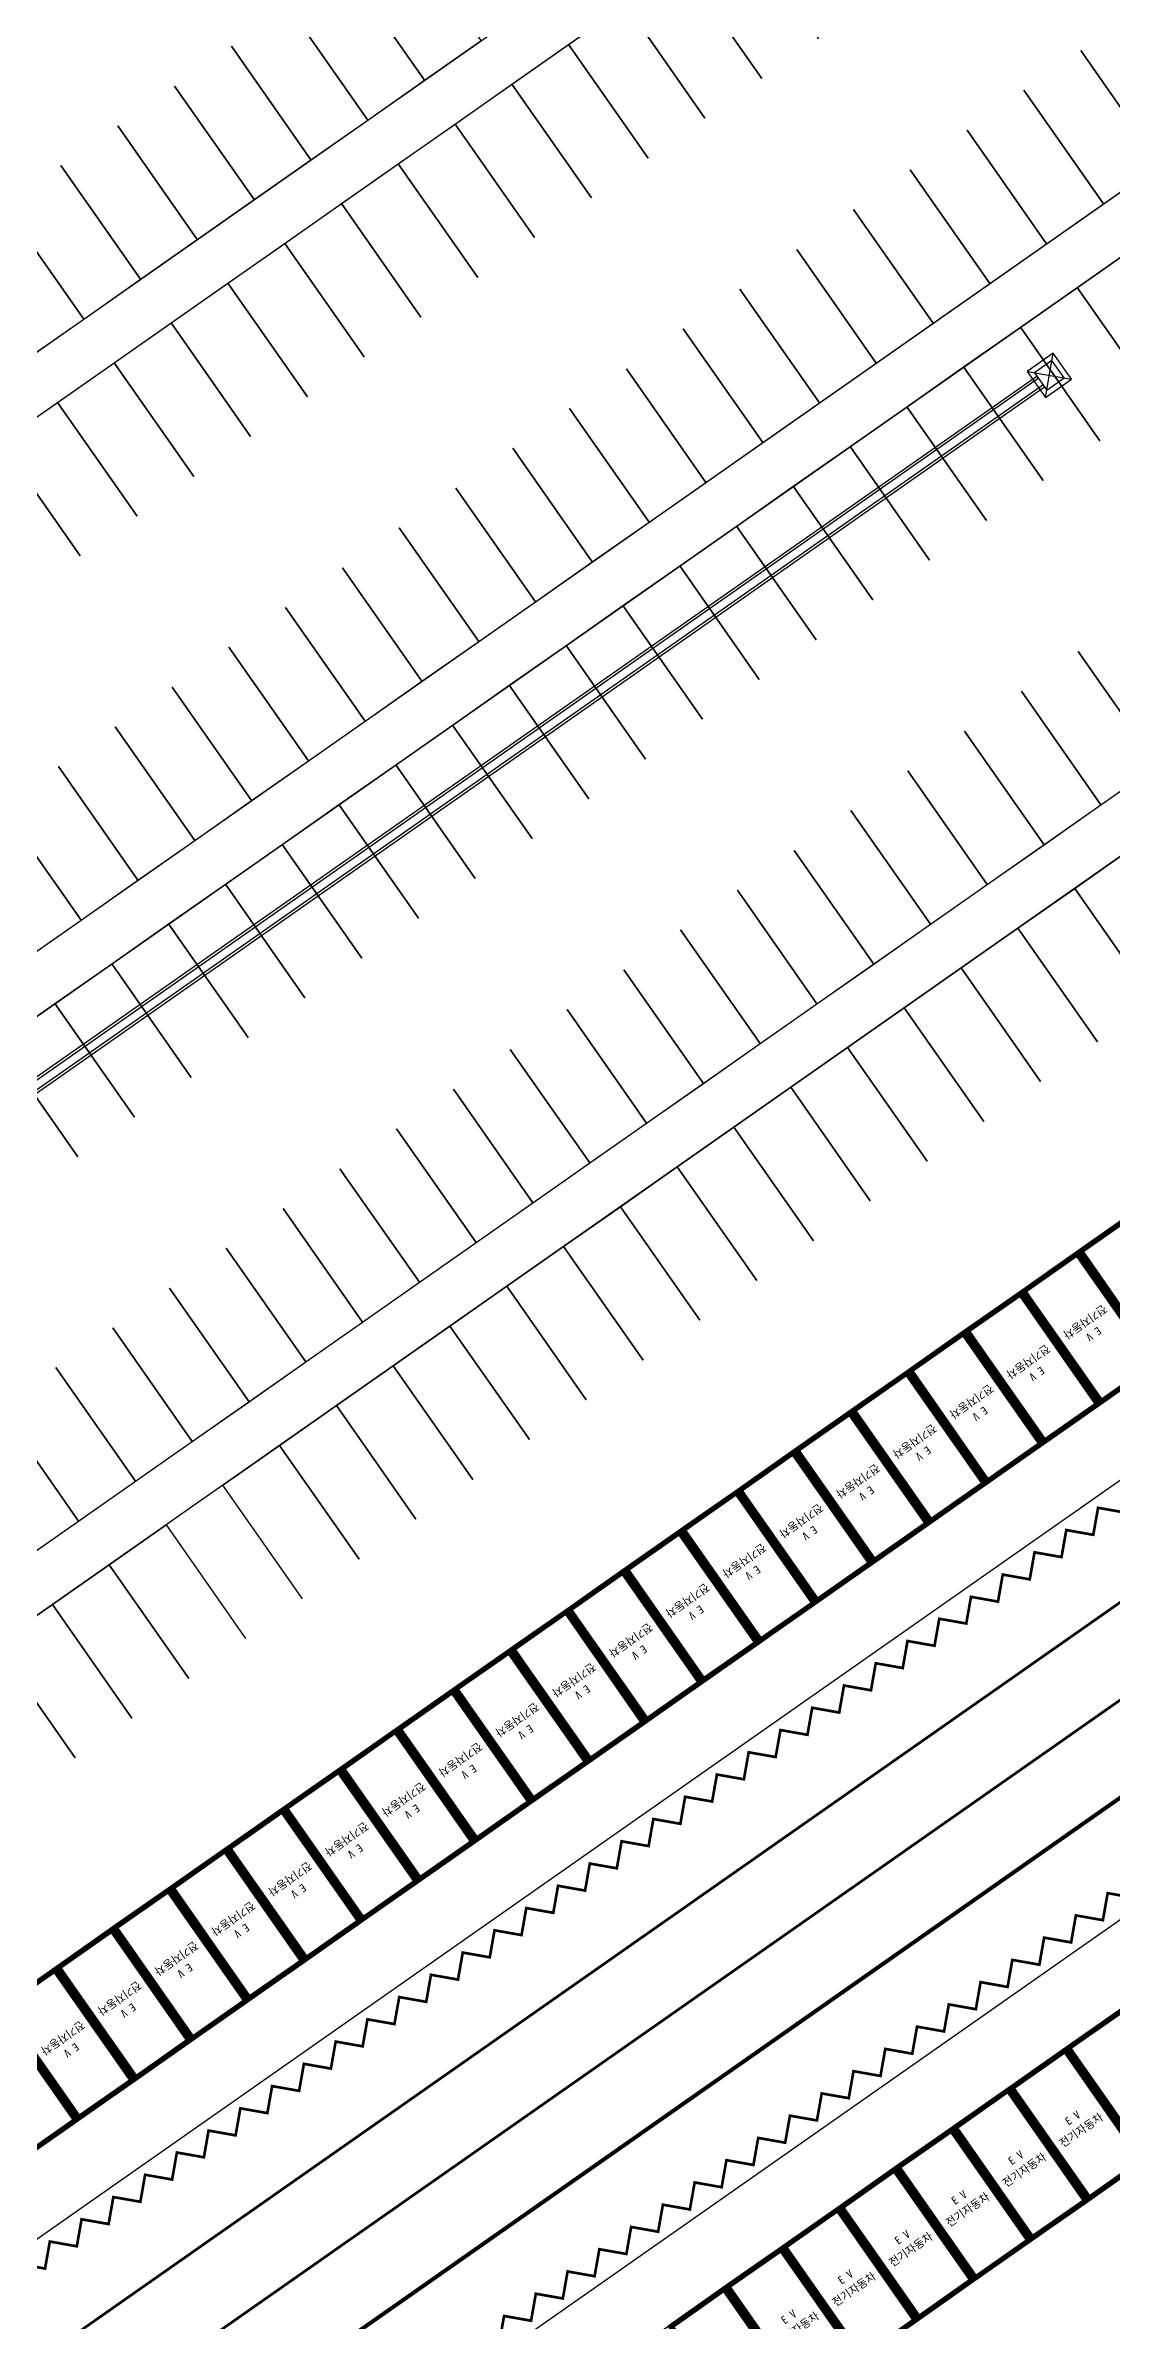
# Model space of a CAD drawing. Header units: millimetres. Extents: x 152904052 to 153933663, y 538271515 to 539240469.
# Drawn here: x 153229752 to 153269729, y 538655400 to 538740678 of the extents above; entities that cross this region are included whole.
import ezdxf
from ezdxf.enums import TextEntityAlignment as Align

# ---------------------------------------------------------------- set-up
doc = ezdxf.new("R2010")
doc.units = ezdxf.units.MM
doc.layers.add('SCHM', color=9, linetype='Continuous')
doc.styles.add('IIAC FONT', font='GulimChe.ttf')

msp = doc.modelspace()

# ---------------------------------------------------------------- linework, layer by layer
at = {"layer": 'SCHM'}
for p, q in [((153267248.1, 538727477.6), (153267542.8, 538729148.9)), ((153267248.1, 538727477.6), (153267542.8, 538729148.9)), ((153225966.8, 538699609.8), (153266924.4, 538728288.6)), ((153266559.8, 538728460.6), (153268231.1, 538728165.9)), ((153266559.8, 538728460.6), (153268231.1, 538728165.9)), ((153226253.5, 538699200.2), (153267211.2, 538727879.1))]:
    msp.add_line(p, q, dxfattribs=at)
at = {"layer": 'SCHM', "ltscale": 10}
for p, q in [((153226024.1, 538699527.9), (153266981.7, 538728206.7)), ((153226196.2, 538699282.2), (153267153.8, 538727961))]:
    msp.add_line(p, q, dxfattribs=at)
at = {"layer": 'SCHM', "ltscale": 0.0008}
for points in [[(153274928.2, 538758613.7), (153153529.8, 538673609.6), (153155666.4, 538670558.3, -1), (153153413.7, 538668980.9), (153147993.4, 538676721.9, -1), (153150246.1, 538678299.3), (153152382.7, 538675247.9), (153273781, 538760252), (153271587.1, 538763385.2, -1), (153273839.8, 538764962.6), (153279374.8, 538757057.7, -1), (153277122.1, 538755480.4)], [(153284355, 538750355.2, 0.3462784), (153282657, 538750450.1), (153282432.8, 538750293.1, 0.4142136), (153282095.2, 538748378.1), (153284334.8, 538745179.6), (153162936.5, 538660175.5), (153160799.9, 538663226.9, 1), (153158547.2, 538661649.5), (153163967.5, 538653908.6, 1), (153166220.2, 538655485.9), (153164083.6, 538658537.2), (153285482, 538743541.3), (153287675.9, 538740408, 0.4142136), (153289590.9, 538740070.3), (153291743.4, 538741577.5, 0.4855768), (153291864, 538743735.2)], [(153298493.2, 538730189.6), (153174637.4, 538643464.8), (153176774, 538640413.5, -1), (153174521.4, 538638836.2), (153169101.1, 538646577.1, -1), (153171353.7, 538648154.5), (153173490.3, 538645103.1), (153297346.1, 538731827.9), (153295152.2, 538734961.1, -1), (153297404.8, 538736538.5), (153302939.8, 538728633.7, -1), (153300687.2, 538727056.3)]]:
    msp.add_lwpolyline(points, format="xyb", close=True, dxfattribs=at)
at = {"layer": 'SCHM'}
for points in [[(153240981.3, 538743633.4), (153243963.9, 538739373.8), (153246093.7, 538740865.1), (153243111.1, 538745124.7)], [(153256612.8, 538739441.1), (153253630.2, 538743700.7), (153255760, 538745192), (153258742.6, 538740932.4)], [(153238851.5, 538742142.1), (153241834.1, 538737882.5), (153243963.9, 538739373.8), (153240981.3, 538743633.4)], [(153254483, 538737949.8), (153251500.4, 538742209.4), (153253630.2, 538743700.7), (153256612.8, 538739441.1)], [(153236721.7, 538740650.8), (153239704.3, 538736391.2), (153241834.1, 538737882.5), (153238851.5, 538742142.1)], [(153252353.2, 538736458.5), (153249370.6, 538740718.1), (153251500.4, 538742209.4), (153254483, 538737949.8)], [(153268573.5, 538740491.4), (153271556, 538736231.8), (153273685.8, 538737723.1), (153270703.2, 538741982.7)], [(153234591.9, 538739159.5), (153237574.5, 538734899.9), (153239704.3, 538736391.2), (153236721.7, 538740650.8)], [(153250223.4, 538734967.2), (153247240.8, 538739226.8), (153249370.6, 538740718.1), (153252353.2, 538736458.5)], [(153266443.7, 538739000.1), (153269426.3, 538734740.5), (153271556, 538736231.8), (153268573.5, 538740491.4)], [(153232462.1, 538737668.2), (153235444.7, 538733408.6), (153237574.5, 538734899.9), (153234591.9, 538739159.5)], [(153248093.6, 538733475.9), (153245111, 538737735.5), (153247240.8, 538739226.8), (153250223.4, 538734967.2)], [(153264313.9, 538737508.8), (153267296.5, 538733249.2), (153269426.3, 538734740.5), (153266443.7, 538739000.1)], [(153230332.3, 538736176.9), (153233314.9, 538731917.3), (153235444.7, 538733408.6), (153232462.1, 538737668.2)], [(153245963.8, 538731984.6), (153242981.2, 538736244.2), (153245111, 538737735.5), (153248093.6, 538733475.9)], [(153262184.1, 538736017.5), (153265166.7, 538731757.9), (153267296.5, 538733249.2), (153264313.9, 538737508.8)], [(153228202.5, 538734685.6), (153231185.1, 538730426), (153233314.9, 538731917.3), (153230332.3, 538736176.9)], [(153243834, 538730493.3), (153240851.4, 538734752.9), (153242981.2, 538736244.2), (153245963.8, 538731984.6)], [(153260054.3, 538734526.2), (153263036.9, 538730266.6), (153265166.7, 538731757.9), (153262184.1, 538736017.5)], [(153226072.7, 538733194.3), (153229055.3, 538728934.7), (153231185.1, 538730426), (153228202.5, 538734685.6)], [(153241704.2, 538729002), (153238721.6, 538733261.6), (153240851.4, 538734752.9), (153243834, 538730493.3)], [(153257924.5, 538733034.9), (153260907.1, 538728775.3), (153263036.9, 538730266.6), (153260054.3, 538734526.2)], [(153239574.4, 538727510.7), (153236591.9, 538731770.3), (153238721.6, 538733261.6), (153241704.2, 538729002)], [(153271426.2, 538727351.3), (153268443.6, 538731610.9), (153270573.4, 538733102.2), (153273556, 538728842.6)], [(153255794.7, 538731543.6), (153258777.3, 538727284), (153260907.1, 538728775.3), (153257924.5, 538733034.9)], [(153237444.7, 538726019.4), (153234462.1, 538730279), (153236591.9, 538731770.3), (153239574.4, 538727510.7)], [(153253664.9, 538730052.3), (153256647.5, 538725792.7), (153258777.3, 538727284), (153255794.7, 538731543.6)], [(153269296.4, 538725860), (153266313.8, 538730119.6), (153268443.6, 538731610.9), (153271426.2, 538727351.3)], [(153235314.9, 538724528.1), (153232332.3, 538728787.7), (153234462.1, 538730279), (153237444.7, 538726019.4)], [(153251535.1, 538728561), (153254517.7, 538724301.4), (153256647.5, 538725792.7), (153253664.9, 538730052.3)], [(153267166.6, 538724368.7), (153264184, 538728628.3), (153266313.8, 538730119.6), (153269296.4, 538725860)], [(153233185.1, 538723036.8), (153230202.5, 538727296.4), (153232332.3, 538728787.7), (153235314.9, 538724528.1)], [(153249405.3, 538727069.7), (153252387.9, 538722810.1), (153254517.7, 538724301.4), (153251535.1, 538728561)], [(153265036.8, 538722877.4), (153262054.2, 538727137), (153264184, 538728628.3), (153267166.6, 538724368.7)], [(153231055.3, 538721545.5), (153228072.7, 538725805.1), (153230202.5, 538727296.4), (153233185.1, 538723036.8)], [(153262907, 538721386.1), (153259924.4, 538725645.7), (153262054.2, 538727137), (153265036.8, 538722877.4)], [(153247275.5, 538725578.4), (153250258.1, 538721318.8), (153252387.9, 538722810.1), (153249405.3, 538727069.7)], [(153228925.5, 538720054.2), (153225942.9, 538724313.8), (153228072.7, 538725805.1), (153231055.3, 538721545.5)], [(153245145.7, 538724087.1), (153248128.3, 538719827.5), (153250258.1, 538721318.8), (153247275.5, 538725578.4)], [(153260777.2, 538719894.8), (153257794.6, 538724154.4), (153259924.4, 538725645.7), (153262907, 538721386.1)], [(153243015.9, 538722595.8), (153245998.5, 538718336.2), (153248128.3, 538719827.5), (153245145.7, 538724087.1)], [(153258647.4, 538718403.5), (153255664.8, 538722663.1), (153257794.6, 538724154.4), (153260777.2, 538719894.8)], [(153240886.1, 538721104.5), (153243868.7, 538716844.9), (153245998.5, 538718336.2), (153243015.9, 538722595.8)], [(153256517.6, 538716912.2), (153253535, 538721171.8), (153255664.8, 538722663.1), (153258647.4, 538718403.5)], [(153254387.8, 538715420.9), (153251405.2, 538719680.5), (153253535, 538721171.8), (153256517.6, 538716912.2)], [(153238756.3, 538719613.2), (153241738.9, 538715353.6), (153243868.7, 538716844.9), (153240886.1, 538721104.5)], [(153236626.5, 538718121.9), (153239609.1, 538713862.3), (153241738.9, 538715353.6), (153238756.3, 538719613.2)], [(153252258.1, 538713929.6), (153249275.5, 538718189.2), (153251405.2, 538719680.5), (153254387.8, 538715420.9)], [(153268478.3, 538717962.5), (153271460.9, 538713702.9), (153273590.7, 538715194.2), (153270608.1, 538719453.8)], [(153234496.7, 538716630.6), (153237479.3, 538712371), (153239609.1, 538713862.3), (153236626.5, 538718121.9)], [(153250128.3, 538712438.3), (153247145.7, 538716697.9), (153249275.5, 538718189.2), (153252258.1, 538713929.6)], [(153266348.5, 538716471.2), (153269331.1, 538712211.6), (153271460.9, 538713702.9), (153268478.3, 538717962.5)], [(153232366.9, 538715139.3), (153235349.5, 538710879.7), (153237479.3, 538712371), (153234496.7, 538716630.6)], [(153247998.5, 538710947), (153245015.9, 538715206.6), (153247145.7, 538716697.9), (153250128.3, 538712438.3)], [(153264218.7, 538714979.9), (153267201.3, 538710720.3), (153269331.1, 538712211.6), (153266348.5, 538716471.2)], [(153245868.7, 538709455.7), (153242886.1, 538713715.3), (153245015.9, 538715206.6), (153247998.5, 538710947)], [(153230237.1, 538713648), (153233219.7, 538709388.4), (153235349.5, 538710879.7), (153232366.9, 538715139.3)], [(153262088.9, 538713488.6), (153265071.5, 538709229), (153267201.3, 538710720.3), (153264218.7, 538714979.9)], [(153228107.3, 538712156.7), (153231089.9, 538707897.1), (153233219.7, 538709388.4), (153230237.1, 538713648)], [(153243738.9, 538707964.4), (153240756.3, 538712224), (153242886.1, 538713715.3), (153245868.7, 538709455.7)], [(153259959.1, 538711997.3), (153262941.7, 538707737.7), (153265071.5, 538709229), (153262088.9, 538713488.6)], [(153225977.5, 538710665.4), (153228960.1, 538706405.8), (153231089.9, 538707897.1), (153228107.3, 538712156.7)], [(153241609.1, 538706473.1), (153238626.5, 538710732.7), (153240756.3, 538712224), (153243738.9, 538707964.4)], [(153257829.3, 538710506), (153260811.9, 538706246.4), (153262941.7, 538707737.7), (153259959.1, 538711997.3)], [(153239479.3, 538704981.8), (153236496.7, 538709241.4), (153238626.5, 538710732.7), (153241609.1, 538706473.1)], [(153255699.5, 538709014.7), (153258682.1, 538704755.1), (153260811.9, 538706246.4), (153257829.3, 538710506)], [(153271331, 538704822.4), (153268348.4, 538709082), (153270478.2, 538710573.3), (153273460.8, 538706313.7)], [(153237349.5, 538703490.5), (153234366.9, 538707750.1), (153236496.7, 538709241.4), (153239479.3, 538704981.8)], [(153253569.7, 538707523.4), (153256552.3, 538703263.8), (153258682.1, 538704755.1), (153255699.5, 538709014.7)], [(153269201.2, 538703331.1), (153266218.6, 538707590.7), (153268348.4, 538709082), (153271331, 538704822.4)], [(153235219.7, 538701999.2), (153232237.1, 538706258.8), (153234366.9, 538707750.1), (153237349.5, 538703490.5)], [(153251439.9, 538706032.1), (153254422.5, 538701772.5), (153256552.3, 538703263.8), (153253569.7, 538707523.4)], [(153267071.4, 538701839.8), (153264088.9, 538706099.4), (153266218.6, 538707590.7), (153269201.2, 538703331.1)], [(153233089.9, 538700507.9), (153230107.3, 538704767.5), (153232237.1, 538706258.8), (153235219.7, 538701999.2)], [(153249310.1, 538704540.8), (153252292.7, 538700281.2), (153254422.5, 538701772.5), (153251439.9, 538706032.1)], [(153264941.7, 538700348.5), (153261959.1, 538704608.1), (153264088.9, 538706099.4), (153267071.4, 538701839.8)], [(153230960.1, 538699016.6), (153227977.5, 538703276.2), (153230107.3, 538704767.5), (153233089.9, 538700507.9)], [(153247180.3, 538703049.5), (153250162.9, 538698789.9), (153252292.7, 538700281.2), (153249310.1, 538704540.8)], [(153262811.9, 538698857.2), (153259829.3, 538703116.8), (153261959.1, 538704608.1), (153264941.7, 538700348.5)], [(153228830.3, 538697525.3), (153225847.7, 538701784.9), (153227977.5, 538703276.2), (153230960.1, 538699016.6)], [(153245050.5, 538701558.2), (153248033.1, 538697298.6), (153250162.9, 538698789.9), (153247180.3, 538703049.5)], [(153260682.1, 538697365.9), (153257699.5, 538701625.5), (153259829.3, 538703116.8), (153262811.9, 538698857.2)], [(153242920.7, 538700066.9), (153245903.3, 538695807.3), (153248033.1, 538697298.6), (153245050.5, 538701558.2)], [(153258552.3, 538695874.6), (153255569.7, 538700134.2), (153257699.5, 538701625.5), (153260682.1, 538697365.9)], [(153240790.9, 538698575.6), (153243773.5, 538694316), (153245903.3, 538695807.3), (153242920.7, 538700066.9)], [(153256422.5, 538694383.3), (153253439.9, 538698642.9), (153255569.7, 538700134.2), (153258552.3, 538695874.6)], [(153238661.1, 538697084.3), (153241643.7, 538692824.7), (153243773.5, 538694316), (153240790.9, 538698575.6)], [(153254292.7, 538692892), (153251310.1, 538697151.6), (153253439.9, 538698642.9), (153256422.5, 538694383.3)], [(153236531.4, 538695593), (153239513.9, 538691333.4), (153241643.7, 538692824.7), (153238661.1, 538697084.3)], [(153252162.9, 538691400.7), (153249180.3, 538695660.3), (153251310.1, 538697151.6), (153254292.7, 538692892)], [(153268465, 538695490.9), (153271447.6, 538691231.3), (153273577.4, 538692722.6), (153270594.8, 538696982.2)], [(153234401.6, 538694101.7), (153237384.2, 538689842.1), (153239513.9, 538691333.4), (153236531.4, 538695593)], [(153250033.1, 538689909.4), (153247050.5, 538694169), (153249180.3, 538695660.3), (153252162.9, 538691400.7)], [(153266335.2, 538693999.6), (153269317.8, 538689740), (153271447.6, 538691231.3), (153268465, 538695490.9)], [(153232271.8, 538692610.4), (153235254.4, 538688350.8), (153237384.2, 538689842.1), (153234401.6, 538694101.7)], [(153247903.3, 538688418.1), (153244920.7, 538692677.7), (153247050.5, 538694169), (153250033.1, 538689909.4)], [(153264205.4, 538692508.3), (153267188, 538688248.7), (153269317.8, 538689740), (153266335.2, 538693999.6)], [(153230142, 538691119.1), (153233124.6, 538686859.5), (153235254.4, 538688350.8), (153232271.8, 538692610.4)], [(153245773.5, 538686926.8), (153242790.9, 538691186.4), (153244920.7, 538692677.7), (153247903.3, 538688418.1)], [(153262075.6, 538691017), (153265058.2, 538686757.4), (153267188, 538688248.7), (153264205.4, 538692508.3)], [(153228012.2, 538689627.8), (153230994.8, 538685368.2), (153233124.6, 538686859.5), (153230142, 538691119.1)], [(153243643.7, 538685435.5), (153240661.1, 538689695.1), (153242790.9, 538691186.4), (153245773.5, 538686926.8)], [(153259945.8, 538689525.7), (153262928.4, 538685266.1), (153265058.2, 538686757.4), (153262075.6, 538691017)], [(153225882.4, 538688136.5), (153228865, 538683876.9), (153230994.8, 538685368.2), (153228012.2, 538689627.8)], [(153241513.9, 538683944.2), (153238531.3, 538688203.8), (153240661.1, 538689695.1), (153243643.7, 538685435.5)], [(153257816.1, 538688034.4), (153260798.6, 538683774.8), (153262928.4, 538685266.1), (153259945.8, 538689525.7)], [(153239384.1, 538682452.9), (153236401.5, 538686712.5), (153238531.3, 538688203.8), (153241513.9, 538683944.2)], [(153255686.3, 538686543.1), (153258668.9, 538682283.6), (153260798.6, 538683774.8), (153257816.1, 538688034.4)], [(153253556.5, 538685051.8), (153256539.1, 538680792.3), (153258668.9, 538682283.6), (153255686.3, 538686543.1)], [(153235124.5, 538679470.3), (153232141.9, 538683729.9), (153234271.7, 538685221.2), (153237254.3, 538680961.6)], [(153251426.7, 538683560.5), (153254409.3, 538679301), (153256539.1, 538680792.3), (153253556.5, 538685051.8)], [(153232994.7, 538677979), (153230012.1, 538682238.6), (153232141.9, 538683729.9), (153235124.5, 538679470.3)], [(153249296.9, 538682069.2), (153252279.5, 538677809.7), (153254409.3, 538679301), (153251426.7, 538683560.5)], [(153230864.9, 538676487.7), (153227882.3, 538680747.3), (153230012.1, 538682238.6), (153232994.7, 538677979)], [(153247167.1, 538680577.9), (153250149.7, 538676318.4), (153252279.5, 538677809.7), (153249296.9, 538682069.2)], [(153228735.1, 538674996.4), (153225752.5, 538679256), (153227882.3, 538680747.3), (153230864.9, 538676487.7)], [(153245037.3, 538679086.6), (153248019.9, 538674827.1), (153250149.7, 538676318.4), (153247167.1, 538680577.9)], [(153242907.5, 538677595.3), (153245890.1, 538673335.8), (153248019.9, 538674827.1), (153245037.3, 538679086.6)], [(153240777.7, 538676104.1), (153243760.3, 538671844.5), (153245890.1, 538673335.8), (153242907.5, 538677595.3)], [(153238647.9, 538674612.8), (153241630.5, 538670353.2), (153243760.3, 538671844.5), (153240777.7, 538676104.1)], [(153236518.1, 538673121.5), (153239500.7, 538668861.9), (153241630.5, 538670353.2), (153238647.9, 538674612.8)], [(153234388.3, 538671630.2), (153237370.9, 538667370.6), (153239500.7, 538668861.9), (153236518.1, 538673121.5)], [(153232258.5, 538670138.9), (153235241.1, 538665879.3), (153237370.9, 538667370.6), (153234388.3, 538671630.2)], [(153230128.7, 538668647.6), (153233111.3, 538664388), (153235241.1, 538665879.3), (153232258.5, 538670138.9)], [(153227998.9, 538667156.3), (153230981.5, 538662896.7), (153233111.3, 538664388), (153230128.7, 538668647.6)], [(153225869.1, 538665665), (153228851.7, 538661405.4), (153230981.5, 538662896.7), (153227998.9, 538667156.3)], [(153270993, 538661370.3), (153268010.4, 538665629.9), (153270140.2, 538667121.2), (153273122.8, 538662861.6)], [(153268863.2, 538659879), (153265880.6, 538664138.6), (153268010.4, 538665629.9), (153270993, 538661370.3)], [(153266733.4, 538658387.7), (153263750.8, 538662647.3), (153265880.6, 538664138.6), (153268863.2, 538659879)], [(153264603.6, 538656896.4), (153261621, 538661156), (153263750.8, 538662647.3), (153266733.4, 538658387.7)], [(153262473.8, 538655405.1), (153259491.2, 538659664.7), (153261621, 538661156), (153264603.6, 538656896.4)], [(153260344, 538653913.8), (153257361.4, 538658173.4), (153259491.2, 538659664.7), (153262473.8, 538655405.1)], [(153258214.2, 538652422.5), (153255231.6, 538656682.1), (153257361.4, 538658173.4), (153260344, 538653913.8)], [(153256084.4, 538650931.2), (153253101.8, 538655190.8), (153255231.6, 538656682.1), (153258214.2, 538652422.5)]]:
    msp.add_lwpolyline(points, dxfattribs=at)
for points in [[(153267248.1, 538727477.6), (153268231.1, 538728165.9), (153267542.8, 538729148.9), (153266559.8, 538728460.6)], [(153267297.2, 538727756.2), (153267952.5, 538728215.1), (153267493.6, 538728870.4), (153266838.3, 538728411.5)], [(153271447.6, 538691231.3), (153273577.4, 538692722.6), (153270594.8, 538696982.2), (153268465, 538695490.9)], [(153271484.5, 538691440.3), (153273368.5, 538692759.5), (153270558, 538696773.3), (153268673.9, 538695454.1)], [(153269317.8, 538689740), (153271447.6, 538691231.3), (153268465, 538695490.9), (153266335.2, 538693999.6)], [(153269354.7, 538689949), (153271238.7, 538691268.2), (153268428.2, 538695282), (153266544.1, 538693962.8)], [(153267188, 538688248.7), (153269317.8, 538689740), (153266335.2, 538693999.6), (153264205.4, 538692508.3)], [(153267224.9, 538688457.7), (153269108.9, 538689776.9), (153266298.4, 538693790.7), (153264414.3, 538692471.5)], [(153265058.2, 538686757.4), (153267188, 538688248.7), (153264205.4, 538692508.3), (153262075.6, 538691017)], [(153265095.1, 538686966.4), (153266979.1, 538688285.6), (153264168.6, 538692299.4), (153262284.6, 538690980.2)], [(153262928.4, 538685266.1), (153265058.2, 538686757.4), (153262075.6, 538691017), (153259945.8, 538689525.7)], [(153262965.3, 538685475.1), (153264849.3, 538686794.3), (153262038.8, 538690808.1), (153260154.8, 538689488.9)], [(153260798.6, 538683774.8), (153262928.4, 538685266.1), (153259945.8, 538689525.7), (153257816.1, 538688034.4)], [(153260835.5, 538683983.8), (153262719.5, 538685303), (153259909, 538689316.8), (153258025, 538687997.6)], [(153258668.9, 538682283.6), (153260798.6, 538683774.8), (153257816.1, 538688034.4), (153255686.3, 538686543.1)], [(153258705.7, 538682492.5), (153260589.7, 538683811.7), (153257779.2, 538687825.5), (153255895.2, 538686506.3)], [(153256539.1, 538680792.3), (153258668.9, 538682283.6), (153255686.3, 538686543.1), (153253556.5, 538685051.8)], [(153256575.9, 538681001.2), (153258459.9, 538682320.4), (153255649.4, 538686334.2), (153253765.4, 538685015)], [(153254409.3, 538679301), (153256539.1, 538680792.3), (153253556.5, 538685051.8), (153251426.7, 538683560.5)], [(153254446.1, 538679509.9), (153256330.1, 538680829.1), (153253519.6, 538684842.9), (153251635.6, 538683523.7)], [(153252279.5, 538677809.7), (153254409.3, 538679301), (153251426.7, 538683560.5), (153249296.9, 538682069.2)], [(153252316.3, 538678018.6), (153254200.4, 538679337.8), (153251389.8, 538683351.6), (153249505.8, 538682032.4)], [(153250149.7, 538676318.4), (153252279.5, 538677809.7), (153249296.9, 538682069.2), (153247167.1, 538680577.9)], [(153250186.5, 538676527.3), (153252070.6, 538677846.5), (153249260, 538681860.3), (153247376, 538680541.1)], [(153248019.9, 538674827.1), (153250149.7, 538676318.4), (153247167.1, 538680577.9), (153245037.3, 538679086.6)], [(153248056.7, 538675036), (153249940.8, 538676355.2), (153247130.2, 538680369), (153245246.2, 538679049.8)], [(153245890.1, 538673335.8), (153248019.9, 538674827.1), (153245037.3, 538679086.6), (153242907.5, 538677595.3)], [(153245926.9, 538673544.7), (153247811, 538674863.9), (153245000.4, 538678877.7), (153243116.4, 538677558.5)], [(153243760.3, 538671844.5), (153245890.1, 538673335.8), (153242907.5, 538677595.3), (153240777.7, 538676104.1)], [(153243797.1, 538672053.4), (153245681.2, 538673372.6), (153242870.6, 538677386.4), (153240986.6, 538676067.2)], [(153241630.5, 538670353.2), (153243760.3, 538671844.5), (153240777.7, 538676104.1), (153238647.9, 538674612.8)], [(153241667.3, 538670562.1), (153243551.4, 538671881.3), (153240740.9, 538675895.1), (153238856.8, 538674575.9)], [(153239500.7, 538668861.9), (153241630.5, 538670353.2), (153238647.9, 538674612.8), (153236518.1, 538673121.5)], [(153239537.5, 538669070.8), (153241421.6, 538670390), (153238611.1, 538674403.8), (153236727, 538673084.6)], [(153237370.9, 538667370.6), (153239500.7, 538668861.9), (153236518.1, 538673121.5), (153234388.3, 538671630.2)], [(153237407.7, 538667579.5), (153239291.8, 538668898.7), (153236481.3, 538672912.5), (153234597.2, 538671593.3)], [(153235241.1, 538665879.3), (153237370.9, 538667370.6), (153234388.3, 538671630.2), (153232258.5, 538670138.9)], [(153235277.9, 538666088.2), (153237162, 538667407.4), (153234351.5, 538671421.2), (153232467.4, 538670102)], [(153233111.3, 538664388), (153235241.1, 538665879.3), (153232258.5, 538670138.9), (153230128.7, 538668647.6)], [(153233148.1, 538664596.9), (153235032.2, 538665916.1), (153232221.7, 538669929.9), (153230337.6, 538668610.7)], [(153230981.5, 538662896.7), (153233111.3, 538664388), (153230128.7, 538668647.6), (153227998.9, 538667156.3)], [(153231018.3, 538663105.6), (153232902.4, 538664424.8), (153230091.9, 538668438.6), (153228207.8, 538667119.4)], [(153228851.7, 538661405.4), (153230981.5, 538662896.7), (153227998.9, 538667156.3), (153225869.1, 538665665)], [(153228888.6, 538661614.3), (153230772.6, 538662933.5), (153227962.1, 538666947.3), (153226078, 538665628.1)], [(153270140.2, 538667121.2), (153268010.4, 538665629.9), (153270993, 538661370.3), (153273122.8, 538662861.6)], [(153270103.4, 538666912.3), (153268219.3, 538665593), (153271029.8, 538661579.2), (153272913.9, 538662898.4)], [(153268010.4, 538665629.9), (153265880.6, 538664138.6), (153268863.2, 538659879), (153270993, 538661370.3)], [(153267973.6, 538665421), (153266089.5, 538664101.7), (153268900.1, 538660087.9), (153270784.1, 538661407.1)], [(153265880.6, 538664138.6), (153263750.8, 538662647.3), (153266733.4, 538658387.7), (153268863.2, 538659879)], [(153265843.8, 538663929.7), (153263959.7, 538662610.4), (153266770.3, 538658596.6), (153268654.3, 538659915.8)], [(153263750.8, 538662647.3), (153261621, 538661156), (153264603.6, 538656896.4), (153266733.4, 538658387.7)], [(153263714, 538662438.4), (153261829.9, 538661119.1), (153264640.5, 538657105.3), (153266524.5, 538658424.5)], [(153261621, 538661156), (153259491.2, 538659664.7), (153262473.8, 538655405.1), (153264603.6, 538656896.4)], [(153261584.2, 538660947.1), (153259700.1, 538659627.8), (153262510.7, 538655614), (153264394.7, 538656933.2)], [(153259491.2, 538659664.7), (153257361.4, 538658173.4), (153260344, 538653913.8), (153262473.8, 538655405.1)], [(153259454.4, 538659455.8), (153257570.3, 538658136.5), (153260380.9, 538654122.7), (153262264.9, 538655441.9)], [(153257361.4, 538658173.4), (153255231.6, 538656682.1), (153258214.2, 538652422.5), (153260344, 538653913.8)], [(153257324.6, 538657964.5), (153255440.6, 538656645.2), (153258251.1, 538652631.4), (153260135.1, 538653950.6)], [(153255231.6, 538656682.1), (153253101.8, 538655190.8), (153256084.4, 538650931.2), (153258214.2, 538652422.5)], [(153255194.8, 538656473.2), (153253310.8, 538655153.9), (153256121.3, 538651140.1), (153258005.3, 538652459.3)]]:
    msp.add_lwpolyline(points, close=True, dxfattribs=at)
at = {"layer": 'SCHM', "ltscale": 0.0008}
for points in [[(153180355.7, 538630503.8), (153179654.9, 538631504.7, -1), (153181907.5, 538633082.1), (153182600.5, 538632092.5, 0.4142136), (153186157.1, 538631510.3), (153305852, 538715321.6, 0.4142136), (153306465.9, 538718803.4), (153305706, 538719888.8, -1), (153307958.6, 538721466.1), (153308718.6, 538720380.7, -0.4142136), (153307429.3, 538713068.9), (153187671.8, 538629213.8, -0.4093917), (153180354, 538630506.2, 0.4093917)], [(153195346.6, 538614750.2), (153312736.1, 538696947.1, -0.4142133), (153314128.8, 538696701.6), (153316537.8, 538693261.2), (153324033, 538698509.4), (153322484.5, 538700721.1, 0.4142133), (153315172.6, 538702010.3), (153195352.2, 538618111.3, 0.2378563), (153190634.8, 538609097.1, 1.3233715), (153194352, 538610091.8, -0.3933862), (153195353.2, 538614754.9)]]:
    msp.add_lwpolyline(points, format="xyb", dxfattribs=at)
at = {"layer": 'SCHM', "ltscale": 0.3}
for points, const_width in [([(153305074.9, 538706842.4), (153189800.6, 538626126.5)], 100), ([(153306795.6, 538704385), (153191501.7, 538623655.5)], 100), ([(153193188.9, 538621174.5), (153308516.3, 538701927.6)], 150)]:
    msp.add_lwpolyline(points, dxfattribs=dict(at, const_width=const_width))
at = {"layer": 'SCHM', "const_width": 150}
for points in [[(153271466, 538691335.8), (153273473, 538692741.1), (153270576.4, 538696877.8), (153268569.5, 538695472.5)], [(153269336.2, 538689844.5), (153271343.2, 538691249.8), (153268446.6, 538695386.5), (153266439.7, 538693981.2)], [(153267206.5, 538688353.2), (153269213.4, 538689758.5), (153266316.8, 538693895.2), (153264309.9, 538692489.9)], [(153265076.7, 538686861.9), (153267083.6, 538688267.2), (153264187, 538692403.9), (153262180.1, 538690998.6)], [(153262946.9, 538685370.6), (153264953.8, 538686775.9), (153262057.2, 538690912.6), (153260050.3, 538689507.3)], [(153260817.1, 538683879.3), (153262824, 538685284.6), (153259927.4, 538689421.3), (153257920.5, 538688016)], [(153258687.3, 538682388), (153260694.2, 538683793.3), (153257797.6, 538687930), (153255790.7, 538686524.7)], [(153256557.5, 538680896.7), (153258564.4, 538682302), (153255667.8, 538686438.7), (153253660.9, 538685033.4)], [(153254427.7, 538679405.4), (153256434.6, 538680810.7), (153253538, 538684947.4), (153251531.1, 538683542.1)], [(153252297.9, 538677914.1), (153254304.8, 538679319.4), (153251408.2, 538683456.1), (153249401.3, 538682050.8)], [(153250168.1, 538676422.8), (153252175, 538677828.1), (153249278.5, 538681964.8), (153247271.5, 538680559.5)], [(153248038.3, 538674931.5), (153250045.2, 538676336.8), (153247148.7, 538680473.5), (153245141.7, 538679068.2)], [(153245908.5, 538673440.2), (153247915.4, 538674845.5), (153245018.9, 538678982.2), (153243011.9, 538677576.9)], [(153243778.7, 538671948.9), (153245785.6, 538673354.2), (153242889.1, 538677490.9), (153240882.1, 538676085.6)], [(153241648.9, 538670457.6), (153243655.8, 538671862.9), (153240759.3, 538675999.6), (153238752.3, 538674594.3)], [(153239519.1, 538668966.3), (153241526, 538670371.6), (153238629.5, 538674508.3), (153236622.6, 538673103)], [(153237389.3, 538667475), (153239396.2, 538668880.3), (153236499.7, 538673017), (153234492.8, 538671611.7)], [(153235259.5, 538665983.7), (153237266.4, 538667389), (153234369.9, 538671525.7), (153232363, 538670120.4)], [(153233129.7, 538664492.4), (153235136.6, 538665897.7), (153232240.1, 538670034.4), (153230233.2, 538668629.1)], [(153230999.9, 538663001.1), (153233006.9, 538664406.4), (153230110.3, 538668543.1), (153228103.4, 538667137.8)], [(153228870.1, 538661509.8), (153230877.1, 538662915.1), (153227980.5, 538667051.8), (153225973.6, 538665646.5)], [(153270121.8, 538667016.7), (153268114.9, 538665611.5), (153271011.4, 538661474.7), (153273018.4, 538662880)], [(153267992, 538665525.4), (153265985.1, 538664120.2), (153268881.6, 538659983.4), (153270888.6, 538661388.7)], [(153265862.2, 538664034.1), (153263855.3, 538662628.9), (153266751.8, 538658492.1), (153268758.8, 538659897.4)], [(153263732.4, 538662542.8), (153261725.5, 538661137.6), (153264622, 538657000.8), (153266629, 538658406.1)], [(153261602.6, 538661051.5), (153259595.7, 538659646.3), (153262492.2, 538655509.5), (153264499.2, 538656914.8)], [(153259472.8, 538659560.2), (153257465.9, 538658155), (153260362.5, 538654018.2), (153262369.4, 538655423.5)], [(153257343, 538658068.9), (153255336.1, 538656663.7), (153258232.7, 538652526.9), (153260239.6, 538653932.2)], [(153255213.2, 538656577.6), (153253206.3, 538655172.4), (153256102.9, 538651035.6), (153258109.8, 538652440.9)]]:
    msp.add_lwpolyline(points, close=True, dxfattribs=at)
at = {"layer": 'SCHM', "ltscale": 0.005, "const_width": 100}
msp.add_lwpolyline([(153270237.2, 538685685), (153269224.4, 538685863.6), (153269045.8, 538684850.8), (153268033.1, 538685029.4), (153267854.5, 538684016.6), (153266841.7, 538684195.2), (153266663.1, 538683182.4), (153265650.4, 538683361), (153265471.8, 538682348.2), (153264459, 538682526.8), (153264282.6, 538681526.5), (153263269.9, 538681705.1), (153263091.3, 538680692.3), (153262078.5, 538680870.9), (153261900, 538679858.1), (153260887.2, 538680036.7), (153260708.6, 538679023.9), (153259695.8, 538679202.5), (153259517.3, 538678189.7), (153258504.5, 538678368.3), (153258325.9, 538677355.6), (153257313.1, 538677534.1), (153257134.6, 538676521.4), (153256121.8, 538676699.9), (153255943.2, 538675687.2), (153254930.4, 538675865.8), (153254751.9, 538674853), (153253739.1, 538675031.6), (153253560.5, 538674018.8), (153252547.7, 538674197.4), (153252369.2, 538673184.6), (153251356.4, 538673363.2), (153251177.8, 538672350.4), (153250165, 538672529), (153249986.5, 538671516.2), (153248973.7, 538671694.8), (153248795.1, 538670682), (153247782.3, 538670860.6), (153247603.8, 538669847.8), (153246591, 538670026.4), (153246412.4, 538669013.6), (153245399.6, 538669192.2), (153245221.1, 538668179.4), (153244208.3, 538668358), (153244029.7, 538667345.3), (153243017, 538667523.8), (153242838.4, 538666511.1), (153241825.6, 538666689.6), (153241647, 538665676.9), (153240634.3, 538665855.5), (153240455.7, 538664842.7), (153239442.9, 538665021.3), (153239264.3, 538664008.5), (153238251.6, 538664187.1), (153238073, 538663174.3), (153237060.2, 538663352.9), (153236881.6, 538662340.1), (153235868.9, 538662518.7), (153235692.5, 538661518.4), (153234679.7, 538661697), (153234501.1, 538660684.2), (153233488.4, 538660862.8), (153233309.8, 538659850), (153232297, 538660028.6), (153232118.4, 538659015.8), (153231105.7, 538659194.4), (153230927.1, 538658181.6), (153229914.3, 538658360.2), (153229735.7, 538657347.5), (153228723, 538657526)], dxfattribs=at)
at = {"layer": 'SCHM', "ltscale": 0.005}
msp.add_lwpolyline([(153270596.8, 538671241.1, 100, 100, 0), (153269584.1, 538671419.7, 100, 100, 0), (153269405.5, 538670406.9, 100, 100, 0), (153268392.7, 538670585.5, 100, 100, 0), (153268214.2, 538669572.7, 100, 100, 0), (153267201.4, 538669751.3, 100, 100, 0), (153267022.8, 538668738.5, 100, 100, 0), (153266010, 538668917.1, 100, 100, 0), (153265831.5, 538667904.3, 100, 100, 0), (153264818.7, 538668082.9, 100, 100, 0), (153264640.1, 538667070.1, 100, 100, 0), (153263627.3, 538667248.7, 100, 100, 0), (153263448.8, 538666235.9, 100, 100, 0), (153262436, 538666414.5, 100, 100, 0), (153262257.4, 538665401.8, 100, 100, 0), (153261244.6, 538665580.3, 100, 100, 0), (153261066.1, 538664567.6, 100, 100, 0), (153260053.3, 538664746.1, 100, 100, 0), (153259874.7, 538663733.4, 100, 100, 0), (153258861.9, 538663912, 100, 100, 0), (153258683.4, 538662899.2, 100, 100, 0), (153257670.6, 538663077.8, 100, 100, 0), (153257492, 538662065, 100, 100, 0), (153256479.2, 538662243.6, 100, 100, 0), (153256300.7, 538661230.8, 100, 100, 0), (153255287.9, 538661409.4, 100, 100, 0), (153255109.3, 538660396.6, 100, 100, 0), (153254096.5, 538660575.2, 100, 100, 0), (153253918, 538659562.4, 100, 100, 0), (153252905.2, 538659741, 100, 100, 0), (153252726.6, 538658728.2, 100, 100, 0), (153251713.8, 538658906.8, 100, 100, 0), (153251535.3, 538657894, 100, 100, 0), (153250522.5, 538658072.6, 100, 100, 0), (153250343.9, 538657059.8, 100, 100, 0), (153249331.1, 538657238.4, 100, 100, 0), (153249152.6, 538656225.6, 100, 100, 0), (153248139.8, 538656404.2, 100, 100, 0), (153247961.2, 538655391.5, 100, 100, 0), (153246948.5, 538655570, 100, 100, 0), (153246769.9, 538654557.3, 100, 100, 0)], format="xyseb", dxfattribs=at)

# ---------------------------------------------------------------- texts
at = {"layer": 'SCHM', "style": 'IIAC FONT'}
for s, rotation, p in [('전기자동차', 214.999999, (153268737.6, 538692835.1)), ('E V', 214.999999, (153269058.3, 538692377.2)), ('전기자동차', 214.999999, (153266607.8, 538691343.8)), ('전기자동차', 214.999999, (153264478.1, 538689852.5)), ('E V', 214.999999, (153266928.5, 538690885.9)), ('E V', 214.999999, (153264798.7, 538689394.6)), ('전기자동차', 214.999999, (153262348.3, 538688361.2)), ('E V', 214.999999, (153262668.9, 538687903.3)), ('전기자동차', 214.999999, (153260218.5, 538686869.9)), ('E V', 214.999999, (153260539.1, 538686412)), ('전기자동차', 214.999999, (153258088.7, 538685378.6)), ('전기자동차', 214.999999, (153255958.9, 538683887.3)), ('E V', 214.999999, (153258409.3, 538684920.7)), ('E V', 214.999999, (153256279.5, 538683429.4)), ('전기자동차', 214.999999, (153253829.1, 538682396)), ('E V', 214.999999, (153254149.7, 538681938.1)), ('전기자동차', 214.999999, (153251699.3, 538680904.7)), ('E V', 214.999999, (153252020, 538680446.8)), ('전기자동차', 214.999999, (153249569.5, 538679413.4)), ('전기자동차', 214.999999, (153247439.7, 538677922.1)), ('E V', 214.999999, (153249890.2, 538678955.5)), ('E V', 214.999999, (153247760.4, 538677464.2)), ('전기자동차', 214.999999, (153245309.9, 538676430.8)), ('E V', 214.999999, (153245630.6, 538675972.9)), ('전기자동차', 214.999999, (153243180.1, 538674939.5)), ('E V', 214.999999, (153243500.8, 538674481.6)), ('전기자동차', 214.999999, (153241050.3, 538673448.2)), ('전기자동차', 214.999999, (153238920.5, 538671956.9)), ('E V', 214.999999, (153241371, 538672990.3)), ('E V', 214.999999, (153239241.2, 538671499)), ('전기자동차', 214.999999, (153236790.7, 538670465.6)), ('E V', 214.999999, (153237111.4, 538670007.7)), ('전기자동차', 214.999999, (153234660.9, 538668974.3)), ('E V', 214.999999, (153234981.6, 538668516.4)), ('전기자동차', 214.999999, (153232531.1, 538667483)), ('전기자동차', 214.999999, (153230401.3, 538665991.7)), ('E V', 214.999999, (153232851.8, 538667025.1)), ('E V', 214.999999, (153230722, 538665533.8)), ('전기자동차', 34.999999, (153268590.6, 538662534.8)), ('E V', 34.999999, (153268269.9, 538662992.8)), ('전기자동차', 34.999999, (153266460.8, 538661043.5)), ('E V', 34.999999, (153266140.1, 538661501.5)), ('전기자동차', 34.999999, (153264331, 538659552.2)), ('E V', 34.999999, (153264010.3, 538660010.2)), ('전기자동차', 34.999999, (153262201.2, 538658060.9)), ('E V', 34.999999, (153261880.5, 538658518.9)), ('전기자동차', 34.999999, (153260071.4, 538656569.6)), ('E V', 34.999999, (153259750.7, 538657027.6)), ('전기자동차', 34.999999, (153257941.6, 538655078.3)), ('E V', 34.999999, (153257621, 538655536.3))]:
    msp.add_text(s, height=300, rotation=rotation, dxfattribs=at).set_placement(p, align=Align.MIDDLE_CENTER)

doc.saveas('drawing.dxf')
